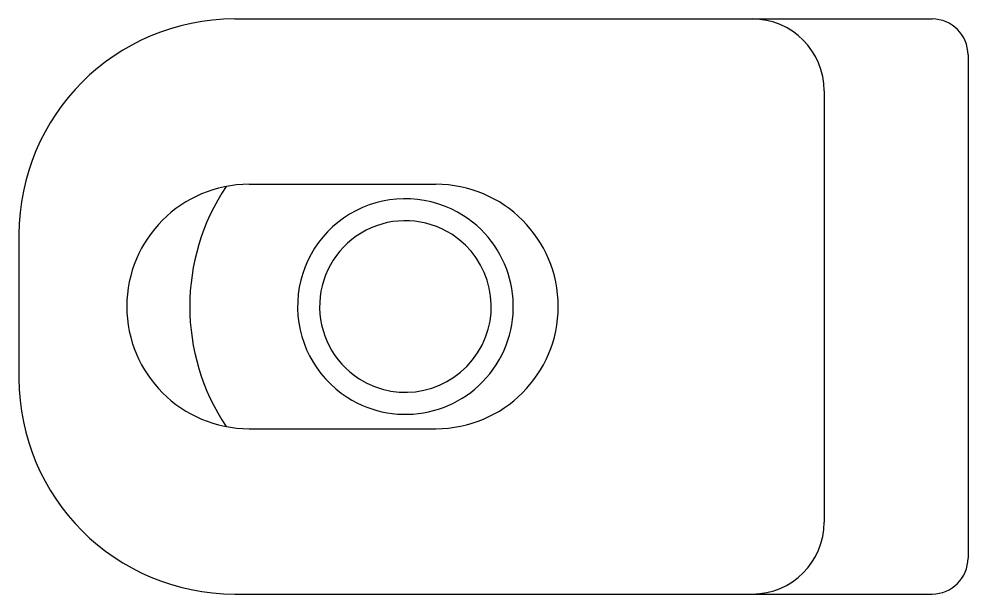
# Model space of a CAD drawing. Extents: x 20 to 199, y -23 to 233.
# Drawn here: x 20.14 to 33.34, y 83.3 to 91.3 of the extents above; entities that cross this region are included whole.
import ezdxf

# ---------------------------------------------------------------- set-up
doc = ezdxf.new("R2010")
doc.units = 0
doc.header["$MEASUREMENT"] = 0
doc.layers.add('View', color=7, linetype='CONTINUOUS')

msp = doc.modelspace()

# ---------------------------------------------------------------- linework, layer by layer
at = {"layer": 'View'}
for p, q in [((23.1448, 91.2982), (30.3448, 91.2982)), ((30.3448, 91.2982), (32.8448, 91.2982)), ((33.3448, 90.7982), (33.3448, 83.7982)), ((31.3448, 90.2982), (31.3448, 84.2982)), ((23.3448, 88.9982), (25.9448, 88.9982)), ((20.1448, 88.2982), (20.1448, 86.2982)), ((23.3448, 85.5982), (25.9448, 85.5982)), ((23.1448, 83.2982), (30.3448, 83.2982)), ((30.3448, 83.2982), (32.8448, 83.2982))]:
    msp.add_line(p, q, dxfattribs=at)
for centre, radius, start, end in [((23.1448, 88.2982), 3, 90, 180), ((30.3448, 90.2982), 1, 0, 90), ((32.8448, 90.7982), 0.5, 0, 90), ((23.3448, 87.2982), 1.7, 90, -90), ((25.5198, 87.2982), 3, 146.171, -146.171), ((25.9448, 87.2982), 1.7, -90, 90), ((25.5198, 87.2982), 1.5, 57.3269, -122.673), ((25.5198, 87.2982), 1.1935, 57.3269, -122.673), ((25.5198, 87.2982), 1.5, -122.673, 57.3269), ((25.5198, 87.2982), 1.1935, -122.673, 57.3269), ((23.1448, 86.2982), 3, 180, -90), ((30.3448, 84.2982), 1, -90, 0), ((32.8448, 83.7982), 0.5, -90, 0)]:
    msp.add_arc(centre, radius, start, end, dxfattribs=at)

doc.saveas('drawing.dxf')
